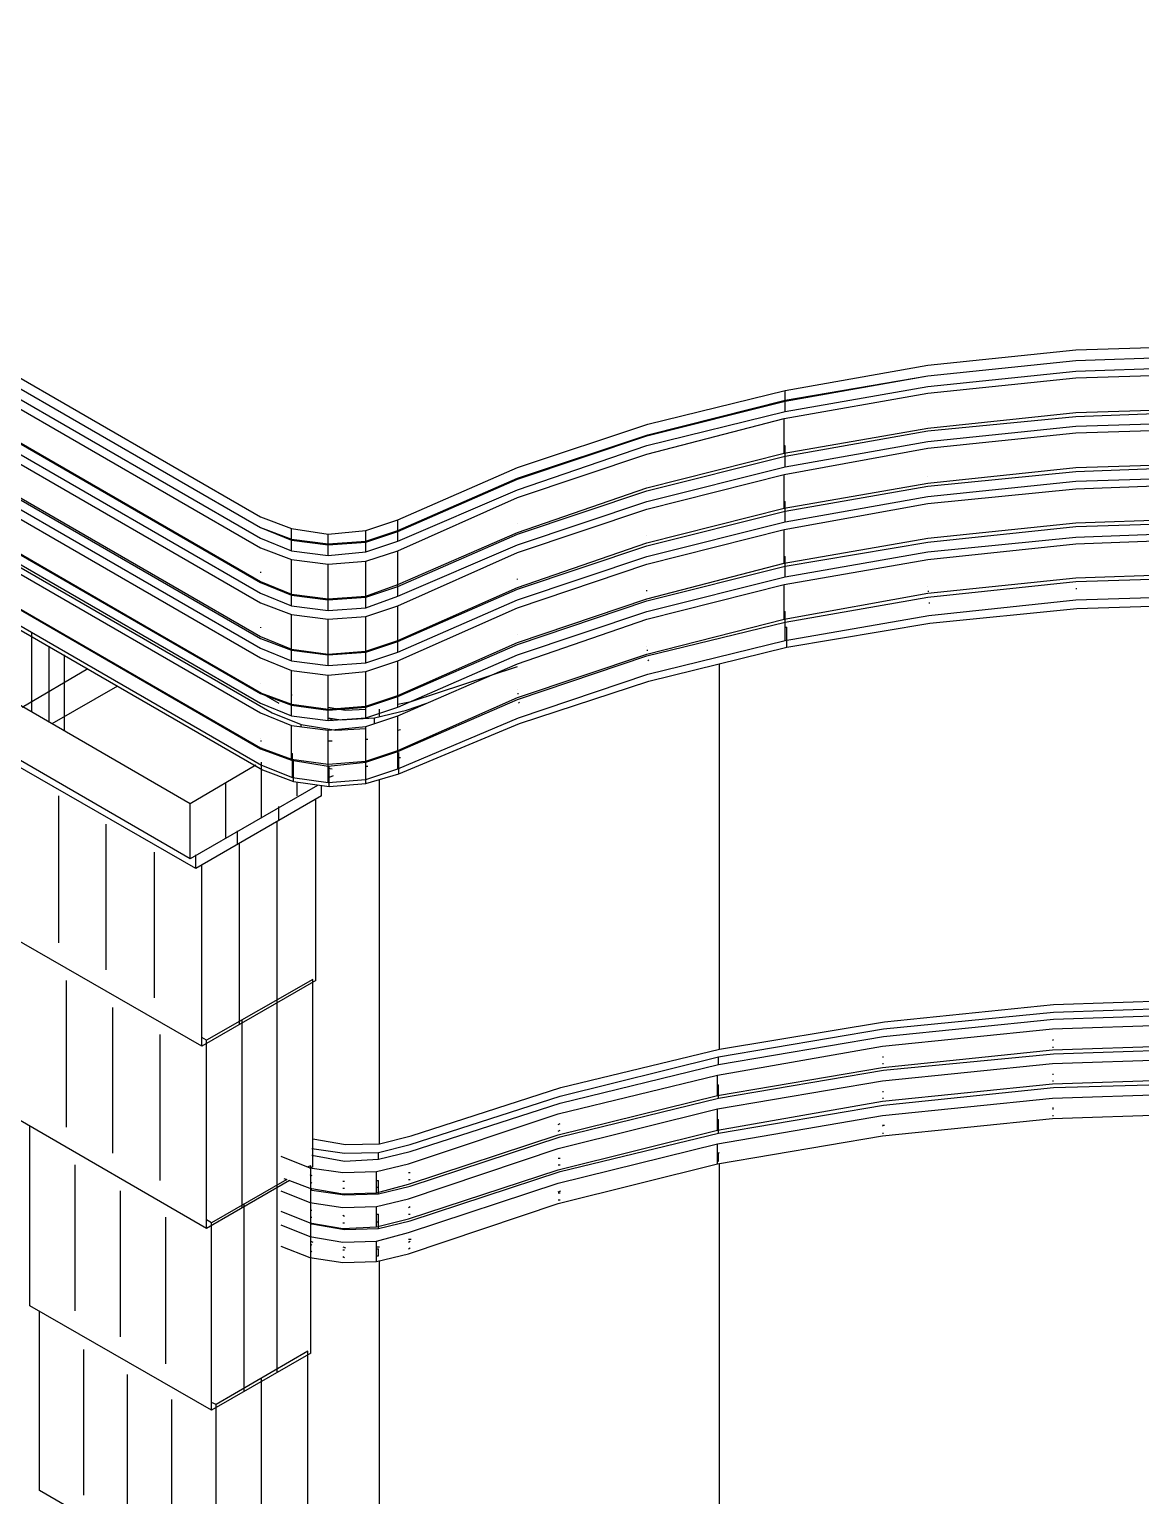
# Model space of a CAD drawing. Header units: inches. Extents: x 0.3 to 16.2, y 0.3 to 11.4.
# Drawn here: x 5.643 to 6.096, y 5.99 to 6.588 of the extents above; entities that cross this region are included whole.
import ezdxf

# ---------------------------------------------------------------- set-up
doc = ezdxf.new("R2010")
doc.units = ezdxf.units.IN
doc.header["$LTSCALE"] = 0.009843
doc.header["$MEASUREMENT"] = 0
doc.layers.add('GEOMETRY', color=7, linetype='Continuous')

msp = doc.modelspace()

# ---------------------------------------------------------------- linework, layer by layer
at = {"layer": 'GEOMETRY'}
for p, q in [((0.96339, 9.14094), (5.7374, 6.38465)), ((0.96339, 9.14094), (5.7374, 6.38465)), ((0.96378, 9.14528), (5.7374, 6.38898)), ((0.96378, 9.14528), (5.7374, 6.38898)), ((0.96378, 9.14094), (5.7374, 6.38465)), ((0.95669, 9.13661), (5.7374, 6.37638)), ((0.95669, 9.13661), (5.7374, 6.37638)), ((0.96339, 9.13661), (5.7374, 6.38031)), ((0.95669, 9.12244), (5.7374, 6.3626)), ((0.96339, 9.1185), (5.7374, 6.3622)), ((0.96339, 9.1185), (5.7374, 6.3622)), ((0.96339, 9.1185), (5.7374, 6.3622)), ((0.95669, 9.11417), (5.7374, 6.35394)), ((0.95669, 9.11417), (5.7374, 6.35394)), ((0.96339, 9.11417), (5.7374, 6.35787)), ((0.95669, 9.1), (5.7374, 6.34016)), ((0.96339, 9.09606), (5.7374, 6.33937)), ((0.96339, 9.09606), (5.7374, 6.33937)), ((0.96339, 9.09606), (5.7374, 6.33937)), ((0.95669, 9.09134), (5.7374, 6.3315)), ((0.95669, 9.09134), (5.7374, 6.3315)), ((0.96339, 9.09173), (5.7374, 6.33543)), ((0.95669, 9.07756), (5.7374, 6.31732)), ((0.95669, 9.0689), (5.7374, 6.30906)), ((0.95669, 9.0689), (5.7374, 6.30906)), ((0.96339, 9.07323), (5.7374, 6.31693)), ((0.96339, 9.07323), (5.7374, 6.31693)), ((0.96339, 9.07323), (5.7374, 6.31693)), ((0.96339, 9.06929), (5.7374, 6.31299)), ((0.95669, 9.05512), (5.7374, 6.29488)), ((0.96339, 9.05079), (5.7374, 6.29449)), ((0.9685, 9.04134), (5.7378, 6.2878)), ((0.98031, 9.03307), (5.73819, 6.28583)), ((1.03937, 9.02402), (5.74213, 6.30906)), ((1.03937, 9.02402), (5.74213, 6.30906)), ((1.06614, 9.01417), (5.74488, 6.31299)), ((1.06614, 9.01417), (5.74488, 6.31299)), ((6.00945, 6.45079), (6.06969, 6.45709)), ((6.00945, 6.45079), (6.06969, 6.45709)), ((6.06969, 6.45709), (6.13071, 6.45906)), ((6.06969, 6.45709), (6.13071, 6.45906)), ((5.95118, 6.44055), (6.00945, 6.45079)), ((5.95118, 6.44055), (6.00945, 6.45079)), ((6.00945, 6.44646), (6.06969, 6.45276)), ((6.00945, 6.44646), (6.06969, 6.45276)), ((6.00945, 6.44646), (6.06969, 6.45276)), ((6.06969, 6.45276), (6.13071, 6.45472)), ((6.06969, 6.45276), (6.13071, 6.45472)), ((6.06969, 6.45276), (6.13071, 6.45472)), ((6.06969, 6.44843), (6.13071, 6.45039)), ((5.95118, 6.43661), (6.00945, 6.44646)), ((5.95118, 6.43622), (6.00945, 6.44646)), ((5.95118, 6.43622), (6.00945, 6.44646)), ((6.00945, 6.44213), (6.06969, 6.44843)), ((6.00945, 6.43937), (6.06969, 6.44567)), ((6.00945, 6.43937), (6.06969, 6.44567)), ((6.06969, 6.44567), (6.13071, 6.44764)), ((6.06969, 6.44567), (6.13071, 6.44764)), ((5.89528, 6.42677), (5.95118, 6.44055)), ((5.89528, 6.42677), (5.95118, 6.44055)), ((5.95079, 6.42913), (6.00945, 6.43937)), ((5.95079, 6.42913), (6.00945, 6.43937)), ((5.95118, 6.43189), (6.00945, 6.44213)), ((5.95118, 6.43661), (5.95118, 6.44055)), ((5.89488, 6.42205), (5.95118, 6.43622)), ((5.89488, 6.42205), (5.95118, 6.43622)), ((5.89528, 6.42244), (5.95118, 6.43661)), ((5.95118, 6.43189), (5.95118, 6.43622)), ((6.06969, 6.4315), (6.13071, 6.43346)), ((6.06969, 6.42992), (6.13071, 6.43228)), ((6.06969, 6.42992), (6.13071, 6.43228)), ((6.06969, 6.42992), (6.13071, 6.43228)), ((5.84213, 6.40906), (5.89528, 6.42677)), ((5.84213, 6.40906), (5.89528, 6.42677)), ((5.89488, 6.41811), (5.95118, 6.43189)), ((5.89488, 6.41457), (5.95079, 6.42913)), ((5.89488, 6.41457), (5.95079, 6.42913)), ((5.95079, 6.41496), (5.95079, 6.42913)), ((6.00945, 6.4252), (6.06969, 6.4315)), ((6.00945, 6.42402), (6.06969, 6.42992)), ((6.00945, 6.42402), (6.06969, 6.42992)), ((6.00945, 6.42402), (6.06969, 6.42992)), ((6.00945, 6.42795), (6.00945, 6.42795)), ((6.00945, 6.42795), (6.00945, 6.42795)), ((6.06969, 6.42598), (6.13071, 6.42795)), ((5.84213, 6.40472), (5.89528, 6.42244)), ((5.84213, 6.40433), (5.89488, 6.42205)), ((5.84213, 6.40433), (5.89488, 6.42205)), ((5.95079, 6.41496), (6.00945, 6.4252)), ((5.95118, 6.41378), (6.00945, 6.42402)), ((5.95118, 6.41378), (6.00945, 6.42402)), ((5.95118, 6.41378), (6.00945, 6.42402)), ((6.00945, 6.41969), (6.06969, 6.42598)), ((6.00945, 6.41693), (6.06969, 6.42323)), ((6.00945, 6.41693), (6.06969, 6.42323)), ((6.06969, 6.42323), (6.13071, 6.4252)), ((6.06969, 6.42323), (6.13071, 6.4252)), ((5.84213, 6.4), (5.89488, 6.41811)), ((5.84213, 6.39685), (5.89488, 6.41457)), ((5.84213, 6.39685), (5.89488, 6.41457)), ((5.89488, 6.40079), (5.95079, 6.41496)), ((5.95079, 6.41772), (5.95118, 6.41811)), ((5.95079, 6.41772), (5.95118, 6.41811)), ((5.95079, 6.4063), (6.00945, 6.41693)), ((5.95079, 6.4063), (6.00945, 6.41693)), ((5.95118, 6.40945), (6.00945, 6.41969)), ((5.95118, 6.41378), (5.95118, 6.41811)), ((5.79331, 6.3878), (5.84213, 6.40906)), ((5.79331, 6.3878), (5.84213, 6.40906)), ((5.89488, 6.39961), (5.95118, 6.41378)), ((5.89488, 6.39961), (5.95118, 6.41378)), ((5.89488, 6.39961), (5.95118, 6.41378)), ((5.89488, 6.39528), (5.95118, 6.40945)), ((5.95118, 6.40945), (5.95118, 6.41378)), ((6.00945, 6.40276), (6.06969, 6.40906)), ((6.06969, 6.40906), (6.13071, 6.41102)), ((6.06969, 6.40748), (6.13071, 6.40984)), ((6.06969, 6.40748), (6.13071, 6.40984)), ((6.06969, 6.40748), (6.13071, 6.40984)), ((5.79331, 6.38346), (5.84213, 6.40472)), ((5.79331, 6.38307), (5.84213, 6.40433)), ((5.79331, 6.38307), (5.84213, 6.40433)), ((5.89488, 6.39213), (5.95079, 6.4063)), ((5.89488, 6.39213), (5.95079, 6.4063)), ((5.89488, 6.40394), (5.89488, 6.40394)), ((5.89488, 6.40394), (5.89488, 6.40394)), ((5.95079, 6.39252), (5.95079, 6.4063)), ((5.95079, 6.39252), (6.00945, 6.40276)), ((6.00945, 6.40157), (6.06969, 6.40748)), ((6.00945, 6.40157), (6.06969, 6.40748)), ((6.00945, 6.40157), (6.06969, 6.40748)), ((6.00945, 6.40551), (6.00945, 6.40551)), ((6.00945, 6.40551), (6.00945, 6.40551)), ((6.00945, 6.39724), (6.06969, 6.40354)), ((6.06969, 6.40354), (6.13071, 6.40551)), ((6.06969, 6.40039), (6.13071, 6.40276)), ((6.06969, 6.40039), (6.13071, 6.40276)), ((5.79331, 6.37913), (5.84213, 6.4)), ((5.79331, 6.3752), (5.84213, 6.39685)), ((5.79331, 6.3752), (5.84213, 6.39685)), ((5.84213, 6.38268), (5.89488, 6.40079)), ((5.84213, 6.38189), (5.89488, 6.39961)), ((5.84213, 6.38189), (5.89488, 6.39961)), ((5.84213, 6.38189), (5.89488, 6.39961)), ((5.95118, 6.39134), (6.00945, 6.40157)), ((5.95118, 6.39134), (6.00945, 6.40157)), ((5.95118, 6.39134), (6.00945, 6.40157)), ((5.95118, 6.38701), (6.00945, 6.39724)), ((6.00945, 6.39449), (6.06969, 6.40039)), ((6.00945, 6.39449), (6.06969, 6.40039)), ((5.84213, 6.37756), (5.89488, 6.39528)), ((5.84213, 6.37441), (5.89488, 6.39213)), ((5.84213, 6.37441), (5.89488, 6.39213)), ((5.89488, 6.37835), (5.95079, 6.39252)), ((5.89488, 6.37717), (5.95118, 6.39134)), ((5.89488, 6.37717), (5.95118, 6.39134)), ((5.89488, 6.37717), (5.95118, 6.39134)), ((5.95079, 6.39528), (5.95118, 6.39528)), ((5.95079, 6.39528), (5.95118, 6.39528)), ((5.95079, 6.38386), (6.00945, 6.39449)), ((5.95079, 6.38386), (6.00945, 6.39449)), ((5.95118, 6.39134), (5.95118, 6.39528)), ((5.95118, 6.38701), (5.95118, 6.39134)), ((5.7374, 6.38898), (5.75, 6.38425)), ((5.7374, 6.38898), (5.75, 6.38425)), ((5.7374, 6.38465), (5.75, 6.37992)), ((5.7374, 6.38465), (5.75, 6.37953)), ((5.7374, 6.38465), (5.75, 6.37953)), ((5.78031, 6.38346), (5.79331, 6.3878)), ((5.78031, 6.38346), (5.79331, 6.3878)), ((5.79331, 6.38346), (5.79331, 6.3878)), ((5.84213, 6.38622), (5.84213, 6.38622)), ((5.84213, 6.38622), (5.84213, 6.38622)), ((5.89488, 6.37283), (5.95118, 6.38701)), ((6.00945, 6.38031), (6.06969, 6.38661)), ((6.00945, 6.37874), (6.06969, 6.38504)), ((6.00945, 6.37874), (6.06969, 6.38504)), ((6.00945, 6.37874), (6.06969, 6.38504)), ((6.06969, 6.38661), (6.13071, 6.38858)), ((6.06969, 6.38504), (6.13071, 6.38701)), ((6.06969, 6.38504), (6.13071, 6.38701)), ((6.06969, 6.38504), (6.13071, 6.38701)), ((5.7374, 6.38031), (5.75, 6.3752)), ((5.75, 6.37992), (5.75, 6.38425)), ((5.75, 6.38425), (5.76496, 6.38189)), ((5.75, 6.38425), (5.76496, 6.38189)), ((5.75, 6.37992), (5.76496, 6.37795)), ((5.75, 6.3752), (5.75, 6.37953)), ((5.75, 6.37953), (5.76496, 6.37756)), ((5.75, 6.37953), (5.76496, 6.37756)), ((5.76496, 6.38189), (5.78031, 6.38346)), ((5.76496, 6.38189), (5.78031, 6.38346)), ((5.76496, 6.37795), (5.76496, 6.38189)), ((5.76496, 6.37795), (5.78031, 6.37913)), ((5.76496, 6.37756), (5.78031, 6.37874)), ((5.76496, 6.37756), (5.78031, 6.37874)), ((5.78031, 6.37913), (5.78031, 6.38346)), ((5.78031, 6.37913), (5.79331, 6.38346)), ((5.78031, 6.37874), (5.79331, 6.38307)), ((5.78031, 6.37874), (5.79331, 6.38307)), ((5.78031, 6.3748), (5.79331, 6.37913)), ((5.78031, 6.3748), (5.78031, 6.37874)), ((5.79331, 6.37913), (5.79331, 6.38307)), ((5.79331, 6.36142), (5.84213, 6.38268)), ((5.79331, 6.36063), (5.84213, 6.38189)), ((5.79331, 6.36063), (5.84213, 6.38189)), ((5.79331, 6.36063), (5.84213, 6.38189)), ((5.89488, 6.36969), (5.95079, 6.38386)), ((5.89488, 6.36969), (5.95079, 6.38386)), ((5.89488, 6.3815), (5.89488, 6.3815)), ((5.89488, 6.3815), (5.89488, 6.3815)), ((5.95079, 6.37008), (5.95079, 6.38386)), ((5.95079, 6.37008), (6.00945, 6.38031)), ((5.95118, 6.3689), (6.00945, 6.37874)), ((5.95118, 6.3689), (6.00945, 6.37874)), ((5.95118, 6.3689), (6.00945, 6.37874)), ((6.00945, 6.38307), (6.00945, 6.38307)), ((6.00945, 6.38307), (6.00945, 6.38307)), ((6.00945, 6.3748), (6.06969, 6.38071)), ((6.06969, 6.38071), (6.13071, 6.38307)), ((6.06969, 6.37795), (6.13071, 6.38031)), ((6.06969, 6.37795), (6.13071, 6.38031)), ((5.7374, 6.37638), (5.75, 6.37165)), ((5.7374, 6.37638), (5.75, 6.37165)), ((5.75, 6.3752), (5.76496, 6.37323)), ((5.76496, 6.37323), (5.76496, 6.37756)), ((5.76496, 6.37323), (5.78031, 6.3748)), ((5.78031, 6.37087), (5.79331, 6.3752)), ((5.78031, 6.37087), (5.79331, 6.3752)), ((5.79331, 6.35669), (5.84213, 6.37756)), ((5.79331, 6.36142), (5.79331, 6.3752)), ((5.79331, 6.35276), (5.84213, 6.37441)), ((5.79331, 6.35276), (5.84213, 6.37441)), ((5.84213, 6.36024), (5.89488, 6.37835)), ((5.84213, 6.35945), (5.89488, 6.37717)), ((5.84213, 6.35945), (5.89488, 6.37717)), ((5.84213, 6.35945), (5.89488, 6.37717)), ((5.84213, 6.35512), (5.89488, 6.37283)), ((5.95079, 6.37283), (5.95118, 6.37283)), ((5.95079, 6.37283), (5.95118, 6.37283)), ((5.95118, 6.36457), (6.00945, 6.3748)), ((5.95118, 6.3689), (5.95118, 6.37283)), ((6.00945, 6.37165), (6.06969, 6.37795)), ((6.00945, 6.37165), (6.06969, 6.37795)), ((5.7374, 6.36654), (5.7374, 6.36614)), ((5.7374, 6.36654), (5.7374, 6.36614)), ((5.75, 6.35748), (5.75, 6.37165)), ((5.75, 6.37165), (5.76496, 6.36969)), ((5.75, 6.37165), (5.76496, 6.36969)), ((5.76496, 6.36969), (5.78031, 6.37087)), ((5.76496, 6.36969), (5.78031, 6.37087)), ((5.76496, 6.35551), (5.76496, 6.36969)), ((5.78031, 6.35669), (5.78031, 6.37087)), ((5.84213, 6.35197), (5.89488, 6.36969)), ((5.84213, 6.35197), (5.89488, 6.36969)), ((5.89488, 6.35551), (5.95079, 6.37008)), ((5.89488, 6.35472), (5.95118, 6.3689)), ((5.89488, 6.35472), (5.95118, 6.3689)), ((5.89488, 6.35472), (5.95118, 6.3689)), ((5.95079, 6.36142), (6.00945, 6.37165)), ((5.95079, 6.36142), (6.00945, 6.37165)), ((5.95118, 6.36457), (5.95118, 6.3689)), ((5.7374, 6.3626), (5.75, 6.35748)), ((5.7374, 6.3622), (5.75, 6.35709)), ((5.7374, 6.3622), (5.75, 6.35709)), ((5.7374, 6.3622), (5.75, 6.35709)), ((5.75, 6.36142), (5.75, 6.36142)), ((5.75, 6.35709), (5.75, 6.36142)), ((5.75, 6.36142), (5.75, 6.36142)), ((5.78031, 6.35669), (5.79331, 6.36142)), ((5.78031, 6.3563), (5.78031, 6.36063)), ((5.78031, 6.3563), (5.79331, 6.36063)), ((5.78031, 6.3563), (5.79331, 6.36063)), ((5.78031, 6.3563), (5.79331, 6.36063)), ((5.79331, 6.36063), (5.79331, 6.36496)), ((5.79331, 6.35669), (5.79331, 6.36063)), ((5.84213, 6.36339), (5.84213, 6.36378)), ((5.84213, 6.36339), (5.84213, 6.36378)), ((5.89488, 6.35039), (5.95118, 6.36457)), ((5.89488, 6.34724), (5.95079, 6.36142)), ((5.89488, 6.34724), (5.95079, 6.36142)), ((5.95079, 6.34724), (5.95079, 6.36142)), ((6.00945, 6.35787), (6.06969, 6.36417)), ((6.00945, 6.3563), (6.06969, 6.3626)), ((6.00945, 6.36063), (6.00945, 6.36063)), ((6.00945, 6.36063), (6.00945, 6.36063)), ((6.06969, 6.36417), (6.13071, 6.36614)), ((6.06969, 6.3626), (6.13071, 6.36457)), ((5.7374, 6.35787), (5.75, 6.35276)), ((5.75, 6.35748), (5.76496, 6.35551)), ((5.75, 6.35709), (5.76496, 6.35512)), ((5.75, 6.35276), (5.75, 6.35709)), ((5.75, 6.35709), (5.76496, 6.35512)), ((5.75, 6.35709), (5.76496, 6.35512)), ((5.76496, 6.35512), (5.76496, 6.35945)), ((5.76496, 6.35551), (5.78031, 6.35669)), ((5.76496, 6.35512), (5.78031, 6.3563)), ((5.76496, 6.35512), (5.78031, 6.3563)), ((5.76496, 6.35512), (5.78031, 6.3563)), ((5.76496, 6.35079), (5.76496, 6.35512)), ((5.78031, 6.35197), (5.79331, 6.35669)), ((5.78031, 6.35197), (5.78031, 6.3563)), ((5.79331, 6.33858), (5.84213, 6.36024)), ((5.79331, 6.33819), (5.84213, 6.35945)), ((5.79331, 6.33819), (5.84213, 6.35945)), ((5.79331, 6.33819), (5.84213, 6.35945)), ((5.79331, 6.33386), (5.84213, 6.35512)), ((5.84213, 6.3378), (5.89488, 6.35551)), ((5.84213, 6.33701), (5.89488, 6.35472)), ((5.84213, 6.33701), (5.89488, 6.35472)), ((5.84213, 6.33701), (5.89488, 6.35472)), ((5.89488, 6.35866), (5.89488, 6.35906)), ((5.89488, 6.35866), (5.89488, 6.35906)), ((5.95079, 6.34724), (6.00945, 6.35787)), ((5.95118, 6.34606), (6.00945, 6.3563)), ((6.00945, 6.35866), (6.00984, 6.35866)), ((6.00945, 6.35866), (6.00984, 6.35866)), ((6.00984, 6.34882), (6.06969, 6.35512)), ((6.06969, 6.35984), (6.07008, 6.35984)), ((6.06969, 6.35984), (6.07008, 6.35984)), ((6.06969, 6.35512), (6.13071, 6.35709)), ((5.7374, 6.35394), (5.75, 6.34921)), ((5.7374, 6.35394), (5.75, 6.34921)), ((5.75, 6.35276), (5.76496, 6.35079)), ((5.75, 6.33504), (5.75, 6.34921)), ((5.75, 6.34921), (5.76496, 6.34724)), ((5.75, 6.34921), (5.76496, 6.34724)), ((5.76496, 6.35079), (5.78031, 6.35197)), ((5.78031, 6.34843), (5.79331, 6.35276)), ((5.78031, 6.34843), (5.79331, 6.35276)), ((5.79331, 6.33858), (5.79331, 6.35276)), ((5.79331, 6.33031), (5.84213, 6.35197)), ((5.79331, 6.33031), (5.84213, 6.35197)), ((5.84213, 6.33268), (5.89488, 6.35039)), ((5.95079, 6.35039), (5.95118, 6.35039)), ((5.95079, 6.35039), (5.95118, 6.35039)), ((5.95118, 6.34606), (5.95118, 6.35039)), ((5.95118, 6.33858), (6.00984, 6.34882)), ((6.00984, 6.35394), (6.01024, 6.35394)), ((6.00984, 6.35394), (6.01024, 6.35394)), ((6.01024, 6.34567), (6.07008, 6.35157)), ((6.07008, 6.35157), (6.13071, 6.35354)), ((5.7374, 6.34409), (5.7374, 6.3437)), ((5.7374, 6.34409), (5.7374, 6.3437)), ((5.76496, 6.34724), (5.78031, 6.34843)), ((5.76496, 6.34724), (5.78031, 6.34843)), ((5.76496, 6.33307), (5.76496, 6.34724)), ((5.78031, 6.33425), (5.78031, 6.34843)), ((5.79331, 6.33819), (5.79331, 6.34252)), ((5.84213, 6.32913), (5.89488, 6.34724)), ((5.84213, 6.32913), (5.89488, 6.34724)), ((5.89488, 6.33307), (5.95079, 6.34724)), ((5.89488, 6.33228), (5.95118, 6.34606)), ((5.95118, 6.34843), (5.95118, 6.34843)), ((5.95118, 6.34843), (5.95118, 6.34843)), ((5.95118, 6.33858), (5.95118, 6.34843)), ((5.95118, 6.34409), (5.95197, 6.34409)), ((5.95118, 6.34409), (5.95197, 6.34409)), ((5.95197, 6.33583), (6.01024, 6.34567)), ((5.95197, 6.33583), (5.95197, 6.34409)), ((5.64409, 6.30945), (5.64409, 6.34173)), ((5.7374, 6.34016), (5.75, 6.33504)), ((5.7374, 6.33937), (5.75, 6.33465)), ((5.7374, 6.33937), (5.75, 6.33465)), ((5.7374, 6.33937), (5.75, 6.33465)), ((5.75, 6.33898), (5.75, 6.33898)), ((5.75, 6.33465), (5.75, 6.33898)), ((5.75, 6.33898), (5.75, 6.33898)), ((5.76496, 6.33268), (5.76496, 6.33661)), ((5.78031, 6.33425), (5.79331, 6.33858)), ((5.78031, 6.33386), (5.78031, 6.33819)), ((5.78031, 6.33386), (5.79331, 6.33819)), ((5.78031, 6.33386), (5.79331, 6.33819)), ((5.78031, 6.33386), (5.79331, 6.33819)), ((5.79331, 6.33386), (5.79331, 6.33819)), ((5.79331, 6.31614), (5.84213, 6.3378)), ((5.79331, 6.31575), (5.84213, 6.33701)), ((5.79331, 6.31575), (5.84213, 6.33701)), ((5.79331, 6.31575), (5.84213, 6.33701)), ((5.84213, 6.34094), (5.84213, 6.34094)), ((5.84213, 6.34094), (5.84213, 6.34094)), ((5.89528, 6.3248), (5.95118, 6.33858)), ((5.65118, 6.30512), (5.65118, 6.33622)), ((5.65748, 6.30157), (5.65748, 6.33268)), ((5.65748, 6.30157), (5.65748, 6.33268)), ((5.7374, 6.33543), (5.75, 6.33031)), ((5.7374, 6.3315), (5.75, 6.32638)), ((5.7374, 6.3315), (5.75, 6.32638)), ((5.75, 6.33504), (5.76496, 6.33307)), ((5.75, 6.33465), (5.76496, 6.33268)), ((5.75, 6.33031), (5.75, 6.33465)), ((5.75, 6.33465), (5.76496, 6.33268)), ((5.75, 6.33465), (5.76496, 6.33268)), ((5.76496, 6.33307), (5.78031, 6.33425)), ((5.76496, 6.33268), (5.78031, 6.33386)), ((5.76496, 6.33268), (5.78031, 6.33386)), ((5.76496, 6.33268), (5.78031, 6.33386)), ((5.76496, 6.32835), (5.76496, 6.33268)), ((5.78031, 6.32953), (5.78031, 6.33386)), ((5.78031, 6.32953), (5.79331, 6.33386)), ((5.79331, 6.31142), (5.84213, 6.33268)), ((5.84213, 6.31535), (5.89488, 6.33307)), ((5.84213, 6.31457), (5.89488, 6.33228)), ((5.89488, 6.33622), (5.89488, 6.33622)), ((5.89488, 6.33622), (5.89488, 6.33622)), ((5.89488, 6.33465), (5.89528, 6.33465)), ((5.89488, 6.33465), (5.89528, 6.33465)), ((5.89528, 6.33031), (5.89567, 6.33071)), ((5.89528, 6.33031), (5.89567, 6.33071)), ((5.89567, 6.32205), (5.95197, 6.33583)), ((5.70866, 6.27205), (5.61614, 6.32559)), ((5.70866, 6.27205), (5.61614, 6.32559)), ((5.64016, 6.31142), (5.66693, 6.32717)), ((5.75, 6.33031), (5.76496, 6.32835)), ((5.75, 6.3126), (5.75, 6.32638)), ((5.75, 6.32638), (5.76496, 6.32441)), ((5.75, 6.32638), (5.76496, 6.32441)), ((5.76496, 6.32835), (5.78031, 6.32953)), ((5.76496, 6.32441), (5.78031, 6.32598)), ((5.76496, 6.32441), (5.78031, 6.32598)), ((5.78031, 6.32598), (5.79331, 6.33031)), ((5.78031, 6.32598), (5.79331, 6.33031)), ((5.78031, 6.31181), (5.78031, 6.32598)), ((5.79331, 6.31614), (5.79331, 6.33031)), ((5.79331, 6.30787), (5.84213, 6.32913)), ((5.79331, 6.30787), (5.84213, 6.32913)), ((5.79882, 6.31378), (5.84213, 6.32795)), ((5.79882, 6.31378), (5.84213, 6.32795)), ((5.84252, 6.30709), (5.89528, 6.3248)), ((5.92441, 6.17205), (5.92441, 6.32913)), ((5.65236, 6.30472), (5.67913, 6.32008)), ((5.7374, 6.32126), (5.7374, 6.32126)), ((5.7374, 6.32126), (5.7374, 6.32126)), ((5.76496, 6.31063), (5.76496, 6.32441)), ((5.79331, 6.31575), (5.79331, 6.32008)), ((5.84291, 6.30472), (5.89567, 6.32205)), ((5.7374, 6.31732), (5.75, 6.3126)), ((5.7374, 6.31693), (5.75, 6.3122)), ((5.7374, 6.31693), (5.75, 6.3122)), ((5.7374, 6.31693), (5.75, 6.3122)), ((5.7374, 6.31299), (5.75, 6.30787)), ((5.75, 6.31654), (5.75, 6.31614)), ((5.75, 6.31654), (5.75, 6.31614)), ((5.75, 6.3122), (5.75, 6.31614)), ((5.76496, 6.31024), (5.76496, 6.31417)), ((5.78031, 6.31181), (5.79331, 6.31614)), ((5.78031, 6.31142), (5.78031, 6.31575)), ((5.78031, 6.31142), (5.79331, 6.31575)), ((5.78031, 6.31142), (5.79331, 6.31575)), ((5.78031, 6.31142), (5.79331, 6.31575)), ((5.79331, 6.31142), (5.79331, 6.31575)), ((5.79331, 6.2937), (5.84213, 6.31535)), ((5.79331, 6.29331), (5.84213, 6.31457)), ((5.79331, 6.3126), (5.79882, 6.31378)), ((5.79331, 6.3126), (5.79882, 6.31378)), ((5.79685, 6.31024), (5.80512, 6.31299)), ((5.79685, 6.31024), (5.80512, 6.31299)), ((5.84213, 6.3185), (5.84213, 6.3185)), ((5.84213, 6.3185), (5.84213, 6.3185)), ((5.84213, 6.31693), (5.84252, 6.31693)), ((5.84213, 6.31693), (5.84252, 6.31693)), ((5.84252, 6.31299), (5.84291, 6.31339)), ((5.84252, 6.31299), (5.84291, 6.31339)), ((5.7374, 6.30906), (5.75, 6.30394)), ((5.7374, 6.30906), (5.75, 6.30394)), ((5.74213, 6.30906), (5.75394, 6.30433)), ((5.74213, 6.30906), (5.75394, 6.30433)), ((5.75, 6.3126), (5.76496, 6.31063)), ((5.75, 6.3122), (5.76496, 6.31024)), ((5.75, 6.30787), (5.75, 6.3122)), ((5.75, 6.3122), (5.76496, 6.31024)), ((5.75, 6.3122), (5.76496, 6.31024)), ((5.75, 6.30787), (5.76496, 6.30591)), ((5.76496, 6.31063), (5.78031, 6.31181)), ((5.76496, 6.31024), (5.78031, 6.31142)), ((5.76496, 6.31024), (5.78031, 6.31142)), ((5.76496, 6.31024), (5.78031, 6.31142)), ((5.76496, 6.31142), (5.77205, 6.31024)), ((5.76496, 6.31142), (5.77205, 6.31024)), ((5.76496, 6.30591), (5.76496, 6.31024)), ((5.76496, 6.30591), (5.78031, 6.30709)), ((5.76496, 6.30709), (5.77008, 6.3063)), ((5.76496, 6.30709), (5.77008, 6.3063)), ((5.76496, 6.30709), (5.76693, 6.30591)), ((5.77008, 6.3063), (5.78386, 6.30709)), ((5.77008, 6.3063), (5.78386, 6.30709)), ((5.77205, 6.31024), (5.78031, 6.31063)), ((5.77205, 6.31024), (5.78031, 6.31063)), ((5.78031, 6.30709), (5.78031, 6.31142)), ((5.78031, 6.30709), (5.79331, 6.31142)), ((5.78031, 6.30354), (5.79331, 6.30787)), ((5.78031, 6.30354), (5.79331, 6.30787)), ((5.78386, 6.30709), (5.79685, 6.31024)), ((5.78386, 6.30709), (5.79685, 6.31024)), ((5.78386, 6.30472), (5.78386, 6.30709)), ((5.78583, 6.30748), (5.78583, 6.31063)), ((5.79331, 6.2937), (5.79331, 6.30787)), ((5.79331, 6.28622), (5.84252, 6.30709)), ((5.70866, 6.24961), (5.61614, 6.30315)), ((5.75, 6.29016), (5.75, 6.30394)), ((5.75, 6.30394), (5.76496, 6.30197)), ((5.75, 6.30394), (5.76496, 6.30197)), ((5.75394, 6.30354), (5.75394, 6.30433)), ((5.75394, 6.30433), (5.76811, 6.30197)), ((5.75394, 6.30433), (5.76811, 6.30197)), ((5.76496, 6.30197), (5.78031, 6.30354)), ((5.76496, 6.30197), (5.78031, 6.30354)), ((5.76496, 6.28819), (5.76496, 6.30197)), ((5.76811, 6.30197), (5.78031, 6.30276)), ((5.76811, 6.30197), (5.78031, 6.30276)), ((5.78031, 6.28937), (5.78031, 6.30354)), ((5.79331, 6.30197), (5.79449, 6.30236)), ((5.79331, 6.30197), (5.79449, 6.30236)), ((5.7937, 6.28425), (5.84291, 6.30472)), ((5.7374, 6.29882), (5.7374, 6.29882)), ((5.7374, 6.29882), (5.7374, 6.29882)), ((5.7374, 6.29764), (5.7378, 6.29764)), ((5.7374, 6.29764), (5.7378, 6.29764)), ((5.7374, 6.29488), (5.75, 6.29016)), ((5.7378, 6.29488), (5.73819, 6.29449)), ((5.7378, 6.29488), (5.73819, 6.29449)), ((5.76496, 6.29764), (5.76654, 6.29764)), ((5.76496, 6.29764), (5.76654, 6.29764)), ((5.78031, 6.29843), (5.7811, 6.29843)), ((5.78031, 6.29843), (5.7811, 6.29843)), ((5.79331, 6.29331), (5.79331, 6.29764)), ((5.79331, 6.28622), (5.79331, 6.29606)), ((5.71102, 6.24567), (5.62795, 6.29331)), ((5.7374, 6.29449), (5.75, 6.28976)), ((5.7378, 6.26654), (5.7378, 6.28898)), ((5.75, 6.2937), (5.75, 6.2937)), ((5.75, 6.28976), (5.75, 6.2937)), ((5.75, 6.2937), (5.75, 6.2937)), ((5.75, 6.29252), (5.75039, 6.29252)), ((5.75, 6.29252), (5.75039, 6.29252)), ((5.75, 6.29016), (5.76496, 6.28819)), ((5.75, 6.28976), (5.76496, 6.2874)), ((5.75039, 6.28268), (5.75039, 6.29252)), ((5.75039, 6.28976), (5.75079, 6.28937)), ((5.75039, 6.28976), (5.75079, 6.28937)), ((5.75079, 6.2811), (5.75079, 6.28937)), ((5.76496, 6.2874), (5.76496, 6.29173)), ((5.76496, 6.28071), (5.76496, 6.29055)), ((5.76496, 6.28819), (5.78031, 6.28937)), ((5.76496, 6.2874), (5.78031, 6.28898)), ((5.78031, 6.28937), (5.79331, 6.2937)), ((5.78031, 6.28898), (5.79331, 6.29331)), ((5.78031, 6.28898), (5.78031, 6.29291)), ((5.78031, 6.28189), (5.78031, 6.29173)), ((5.7937, 6.28425), (5.7937, 6.29291)), ((5.7937, 6.29094), (5.79449, 6.29094)), ((5.73543, 6.2878), (5.70866, 6.27205)), ((5.73543, 6.2878), (5.70866, 6.27205)), ((5.7378, 6.2878), (5.75039, 6.28268)), ((5.73819, 6.28583), (5.75079, 6.2811)), ((5.76496, 6.2874), (5.76535, 6.2874)), ((5.76496, 6.2874), (5.76535, 6.2874)), ((5.76496, 6.28661), (5.76654, 6.28622)), ((5.76535, 6.27913), (5.76535, 6.2874)), ((5.76693, 6.28346), (5.76535, 6.28268)), ((5.78031, 6.28858), (5.78031, 6.28858)), ((5.78031, 6.28031), (5.78031, 6.28858)), ((5.78031, 6.28858), (5.78031, 6.28858)), ((5.78031, 6.2874), (5.7811, 6.2874)), ((5.78031, 6.28189), (5.79331, 6.28622)), ((5.78031, 6.28031), (5.7937, 6.28425)), ((5.76063, 6.27953), (5.70866, 6.24961)), ((5.72323, 6.25827), (5.72323, 6.28071)), ((5.75039, 6.28268), (5.76496, 6.28071)), ((5.75079, 6.2811), (5.76535, 6.27913)), ((5.75236, 6.2752), (5.75236, 6.28071)), ((5.7622, 6.2752), (5.7622, 6.27953)), ((5.76496, 6.28071), (5.78031, 6.28189)), ((5.76535, 6.27913), (5.78031, 6.28031)), ((5.78583, 6.13346), (5.78583, 6.28189)), ((5.65512, 6.21535), (5.65512, 6.2752)), ((5.70866, 6.24961), (5.70866, 6.27205)), ((5.7622, 6.2752), (5.71102, 6.24567)), ((5.74488, 6.26535), (5.74488, 6.27087)), ((5.75984, 6.2), (5.75984, 6.27362)), ((5.67441, 6.20433), (5.67441, 6.26378)), ((5.72795, 6.25551), (5.72795, 6.26102)), ((5.74409, 6.19094), (5.74409, 6.26457)), ((5.72874, 6.18228), (5.72874, 6.25591)), ((5.69409, 6.19291), (5.69409, 6.25236)), ((5.71102, 6.24567), (5.71102, 6.25118)), ((5.71339, 6.17323), (5.71339, 6.24685)), ((5.71339, 6.17323), (5.63543, 6.21811)), ((5.65827, 6.14016), (5.65827, 6.2)), ((5.75984, 6.2), (5.71339, 6.17323)), ((5.75866, 6.20039), (5.71535, 6.17559)), ((5.75866, 6.20039), (5.71535, 6.17559)), ((5.75866, 6.12402), (5.75866, 6.20039)), ((5.67717, 6.12953), (5.67717, 6.18898)), ((5.74409, 6.11575), (5.74409, 6.19213)), ((5.99173, 6.18307), (6.06063, 6.19016)), ((6.06063, 6.19016), (6.13071, 6.19252)), ((6.06063, 6.18701), (6.13071, 6.18937)), ((6.06063, 6.18701), (6.13071, 6.18937)), ((5.72992, 6.10748), (5.72992, 6.18386)), ((5.92441, 6.17205), (5.99173, 6.18307)), ((5.99134, 6.18031), (6.06063, 6.18701)), ((5.99134, 6.18031), (6.06063, 6.18701)), ((5.99134, 6.17717), (6.06063, 6.18425)), ((6.06024, 6.18031), (6.13071, 6.18268)), ((6.06024, 6.18031), (6.13071, 6.18268)), ((6.06063, 6.18425), (6.13071, 6.18661)), ((5.69646, 6.1185), (5.69646, 6.17795)), ((5.71535, 6.17559), (5.71339, 6.17677)), ((5.71535, 6.17559), (5.71339, 6.17677)), ((5.71535, 6.09882), (5.71535, 6.17559)), ((5.92402, 6.1689), (5.99134, 6.18031)), ((5.92402, 6.1689), (5.99134, 6.18031)), ((5.92402, 6.16575), (5.99134, 6.17717)), ((5.99094, 6.17323), (6.06024, 6.18031)), ((5.99094, 6.17323), (6.06024, 6.18031)), ((6.06024, 6.17559), (6.06063, 6.17598)), ((6.06024, 6.17559), (6.06063, 6.17598)), ((5.85984, 6.1563), (5.92441, 6.17205)), ((5.92362, 6.16142), (5.99094, 6.17323)), ((5.92362, 6.16142), (5.99094, 6.17323)), ((5.99094, 6.16457), (6.06024, 6.17165)), ((5.99134, 6.16339), (6.06063, 6.17008)), ((6.06024, 6.17165), (6.13071, 6.17402)), ((6.06024, 6.17283), (6.06063, 6.17283)), ((6.06024, 6.17283), (6.06063, 6.17283)), ((6.06024, 6.17283), (6.06063, 6.17283)), ((6.06063, 6.17008), (6.13071, 6.17244)), ((5.85945, 6.15276), (5.92402, 6.1689)), ((5.85945, 6.15276), (5.92402, 6.1689)), ((5.85945, 6.15), (5.92402, 6.16575)), ((5.92362, 6.15315), (5.99094, 6.16457)), ((5.92402, 6.16575), (5.92402, 6.1689)), ((5.92402, 6.15197), (5.99134, 6.16339)), ((5.99094, 6.1689), (5.99134, 6.1689)), ((5.99094, 6.1689), (5.99134, 6.1689)), ((5.99094, 6.16614), (5.99134, 6.16614)), ((5.99094, 6.16614), (5.99134, 6.16614)), ((5.99094, 6.16614), (5.99134, 6.16614)), ((5.99094, 6.15906), (6.06024, 6.16614)), ((5.99094, 6.15906), (6.06024, 6.16614)), ((6.06024, 6.16614), (6.13071, 6.1685)), ((6.06024, 6.16614), (6.13071, 6.1685)), ((5.85866, 6.14567), (5.92362, 6.16142)), ((5.85866, 6.14567), (5.92362, 6.16142)), ((5.92362, 6.15315), (5.92362, 6.16142)), ((5.92362, 6.14764), (5.99094, 6.15906)), ((5.92362, 6.14764), (5.99094, 6.15906)), ((5.92362, 6.15748), (5.92402, 6.15748)), ((5.92362, 6.15748), (5.92402, 6.15748)), ((5.92402, 6.15472), (5.92402, 6.15748)), ((5.99094, 6.15079), (6.06024, 6.15787)), ((6.06024, 6.16181), (6.06063, 6.16181)), ((6.06024, 6.16181), (6.06063, 6.16181)), ((6.06024, 6.15787), (6.13071, 6.16024)), ((6.06024, 6.15906), (6.06063, 6.15906)), ((6.06024, 6.15906), (6.06063, 6.15906)), ((6.06024, 6.15906), (6.06063, 6.15906)), ((6.06063, 6.1563), (6.13071, 6.15827)), ((5.79843, 6.13307), (5.85945, 6.15276)), ((5.79843, 6.13307), (5.85945, 6.15276)), ((5.79882, 6.13661), (5.85984, 6.1563)), ((5.85866, 6.13701), (5.92362, 6.15315)), ((5.85945, 6.13622), (5.92402, 6.15197)), ((5.92362, 6.15433), (5.92402, 6.15472)), ((5.92362, 6.15433), (5.92402, 6.15472)), ((5.92362, 6.15433), (5.92402, 6.15472)), ((5.92402, 6.15197), (5.92402, 6.15472)), ((5.99094, 6.15472), (5.99134, 6.15472)), ((5.99094, 6.15472), (5.99134, 6.15472)), ((5.99094, 6.15197), (5.99134, 6.15197)), ((5.99094, 6.15197), (5.99134, 6.15197)), ((5.99094, 6.15197), (5.99134, 6.15197)), ((5.99094, 6.14488), (6.06024, 6.15197)), ((5.99094, 6.14488), (6.06024, 6.15197)), ((5.99134, 6.14921), (6.06063, 6.1563)), ((6.06024, 6.15197), (6.13071, 6.15433)), ((6.06024, 6.15197), (6.13071, 6.15433)), ((5.79764, 6.1252), (5.85866, 6.14567)), ((5.79764, 6.1252), (5.85866, 6.14567)), ((5.79843, 6.13031), (5.85945, 6.15)), ((5.85866, 6.1315), (5.92362, 6.14764)), ((5.85866, 6.1315), (5.92362, 6.14764)), ((5.92362, 6.13898), (5.99094, 6.15079)), ((5.92362, 6.13898), (5.92362, 6.14764)), ((5.92402, 6.1378), (5.99134, 6.14921)), ((6.06024, 6.14803), (6.06063, 6.14803)), ((6.06024, 6.14803), (6.06063, 6.14803)), ((6.06024, 6.14764), (6.06063, 6.14764)), ((6.06024, 6.14764), (6.06063, 6.14764)), ((6.06024, 6.1437), (6.13071, 6.14606)), ((5.71535, 6.09882), (5.63937, 6.14291)), ((5.64331, 6.06732), (5.64331, 6.14055)), ((5.85866, 6.14134), (5.85945, 6.14173)), ((5.85866, 6.14134), (5.85945, 6.14173)), ((5.92362, 6.13346), (5.99094, 6.14488)), ((5.92362, 6.13346), (5.99094, 6.14488)), ((5.92362, 6.14331), (5.92402, 6.14331)), ((5.92362, 6.14331), (5.92402, 6.14331)), ((5.92362, 6.14055), (5.92402, 6.14055)), ((5.92362, 6.14055), (5.92402, 6.14055)), ((5.92362, 6.14055), (5.92402, 6.14055)), ((5.92402, 6.14055), (5.92402, 6.14331)), ((5.92402, 6.1378), (5.92402, 6.14055)), ((5.99094, 6.13661), (6.06024, 6.1437)), ((5.99094, 6.14055), (5.99134, 6.14094)), ((5.99094, 6.14055), (5.99134, 6.14094)), ((5.99094, 6.14094), (5.99173, 6.14094)), ((5.99094, 6.14094), (5.99173, 6.14094)), ((6.06024, 6.14488), (6.06063, 6.14488)), ((5.75866, 6.13543), (5.77205, 6.13307)), ((5.77205, 6.13307), (5.78583, 6.13346)), ((5.78583, 6.13346), (5.79882, 6.13661)), ((5.79764, 6.11693), (5.85866, 6.13701)), ((5.79843, 6.11614), (5.85945, 6.13622)), ((5.85866, 6.13858), (5.85945, 6.13898)), ((5.85866, 6.13858), (5.85945, 6.13898)), ((5.85866, 6.13858), (5.85945, 6.13898)), ((5.85866, 6.12283), (5.92362, 6.13898)), ((5.85866, 6.11732), (5.92362, 6.13346)), ((5.85866, 6.11732), (5.92362, 6.13346)), ((5.85945, 6.12205), (5.92402, 6.1378)), ((5.92362, 6.1252), (5.99094, 6.13661)), ((5.92362, 6.1252), (5.92362, 6.13346)), ((5.99094, 6.1378), (5.99134, 6.1378)), ((5.74567, 6.12835), (5.75748, 6.12362)), ((5.74567, 6.12835), (5.75748, 6.12362)), ((5.75827, 6.1315), (5.77165, 6.12953)), ((5.75827, 6.1315), (5.77165, 6.12953)), ((5.75827, 6.12874), (5.77165, 6.12638)), ((5.77165, 6.12953), (5.78543, 6.12992)), ((5.77165, 6.12953), (5.78543, 6.12992)), ((5.78543, 6.12992), (5.79843, 6.13307)), ((5.78543, 6.12992), (5.79843, 6.13307)), ((5.78543, 6.12717), (5.79843, 6.13031)), ((5.78543, 6.12717), (5.78543, 6.12992)), ((5.79764, 6.11102), (5.85866, 6.1315)), ((5.79764, 6.11102), (5.85866, 6.1315)), ((5.85866, 6.12756), (5.85945, 6.12756)), ((5.85866, 6.12756), (5.85945, 6.12756)), ((5.92362, 6.12953), (5.92441, 6.12992)), ((5.92362, 6.12953), (5.92441, 6.12992)), ((5.92362, 6.12913), (5.92402, 6.12953)), ((5.92362, 6.12913), (5.92402, 6.12953)), ((5.92402, 6.12638), (5.92402, 6.12953)), ((5.66181, 6.06535), (5.66181, 6.1248)), ((5.75787, 6.12441), (5.75669, 6.12402)), ((5.75787, 6.12441), (5.75669, 6.12402)), ((5.75866, 6.12402), (5.75748, 6.12323)), ((5.75748, 6.12362), (5.77087, 6.12165)), ((5.75748, 6.12362), (5.77087, 6.12165)), ((5.75787, 6.04803), (5.75787, 6.12441)), ((5.77087, 6.12165), (5.78465, 6.12205)), ((5.77087, 6.12165), (5.78465, 6.12205)), ((5.77165, 6.12638), (5.78543, 6.12717)), ((5.78465, 6.12205), (5.79764, 6.1252)), ((5.78465, 6.12205), (5.79764, 6.1252)), ((5.78465, 6.11339), (5.78465, 6.12205)), ((5.79764, 6.10276), (5.85866, 6.12283)), ((5.79764, 6.12165), (5.79843, 6.12165)), ((5.79764, 6.12165), (5.79843, 6.12165)), ((5.79843, 6.10197), (5.85945, 6.12205)), ((5.85866, 6.10906), (5.92362, 6.1252)), ((5.85866, 6.1248), (5.85945, 6.1248)), ((5.85866, 6.1248), (5.85945, 6.1248)), ((5.85866, 6.1248), (5.85945, 6.1248)), ((5.92362, 6.12638), (5.92402, 6.12638)), ((5.92441, 4.61142), (5.92441, 6.1252)), ((5.74921, 6.1185), (5.71535, 6.09882)), ((5.74803, 6.1189), (5.71732, 6.10118)), ((5.74803, 6.1189), (5.71732, 6.10118)), ((5.74409, 6.04016), (5.74409, 6.11693)), ((5.74685, 6.11929), (5.74803, 6.1189)), ((5.74921, 6.1185), (5.75748, 6.11535)), ((5.75748, 6.12087), (5.75827, 6.12047)), ((5.75748, 6.12087), (5.75827, 6.12047)), ((5.75748, 6.11535), (5.77087, 6.11299)), ((5.75787, 6.11772), (5.75827, 6.11732)), ((5.75787, 6.11772), (5.75827, 6.11732)), ((5.75787, 6.11772), (5.75827, 6.11732)), ((5.77087, 6.11811), (5.77165, 6.11811)), ((5.77087, 6.11811), (5.77165, 6.11811)), ((5.77087, 6.11535), (5.77165, 6.11535)), ((5.77087, 6.11535), (5.77165, 6.11535)), ((5.77087, 6.11535), (5.77165, 6.11535)), ((5.78465, 6.1185), (5.78543, 6.1185)), ((5.78465, 6.1185), (5.78543, 6.1185)), ((5.78465, 6.11339), (5.79764, 6.11693)), ((5.78465, 6.11575), (5.78543, 6.11575)), ((5.78465, 6.11575), (5.78543, 6.11575)), ((5.78465, 6.11575), (5.78543, 6.11575)), ((5.78543, 6.11575), (5.78543, 6.1185)), ((5.78543, 6.11299), (5.79843, 6.11614)), ((5.78543, 6.11299), (5.78543, 6.11575)), ((5.79764, 6.1189), (5.79843, 6.1189)), ((5.79764, 6.1189), (5.79843, 6.1189)), ((5.79764, 6.1189), (5.79843, 6.1189)), ((5.79764, 6.09724), (5.85866, 6.11732)), ((5.79764, 6.09724), (5.85866, 6.11732)), ((5.68031, 6.05472), (5.68031, 6.11417)), ((5.74567, 6.11417), (5.75748, 6.10945)), ((5.74567, 6.11417), (5.75748, 6.10945)), ((5.75748, 6.10945), (5.77087, 6.10748)), ((5.75748, 6.10945), (5.77087, 6.10748)), ((5.75787, 6.11496), (5.75827, 6.11457)), ((5.75827, 6.11457), (5.77165, 6.1126)), ((5.77087, 6.11299), (5.78465, 6.11339)), ((5.77165, 6.1126), (5.78543, 6.11299)), ((5.78465, 6.10787), (5.79764, 6.11102)), ((5.78465, 6.10787), (5.79764, 6.11102)), ((5.85866, 6.11378), (5.85984, 6.11417)), ((5.85866, 6.11378), (5.85984, 6.11417)), ((5.85866, 6.11339), (5.85945, 6.11339)), ((5.85866, 6.11339), (5.85945, 6.11339)), ((5.85866, 6.11063), (5.85945, 6.11063)), ((5.69882, 6.0437), (5.69882, 6.10354)), ((5.73071, 6.03268), (5.73071, 6.10906)), ((5.74567, 6.10591), (5.75748, 6.10118)), ((5.75787, 6.1063), (5.75827, 6.1063)), ((5.75787, 6.1063), (5.75827, 6.1063)), ((5.75787, 6.10354), (5.75827, 6.10354)), ((5.75787, 6.10354), (5.75827, 6.10354)), ((5.75787, 6.10354), (5.75827, 6.10354)), ((5.77087, 6.10748), (5.78465, 6.10787)), ((5.77087, 6.10748), (5.78465, 6.10787)), ((5.77087, 6.10433), (5.77165, 6.10394)), ((5.77087, 6.10433), (5.77165, 6.10394)), ((5.78465, 6.09961), (5.78465, 6.10787)), ((5.78465, 6.10472), (5.78543, 6.10472)), ((5.78465, 6.10472), (5.78543, 6.10472)), ((5.78543, 6.10157), (5.78543, 6.10472)), ((5.79764, 6.08858), (5.85866, 6.10906)), ((5.79764, 6.10748), (5.79843, 6.10787)), ((5.79764, 6.10748), (5.79843, 6.10787)), ((5.79764, 6.10472), (5.79843, 6.10472)), ((5.79764, 6.10472), (5.79843, 6.10472)), ((5.79764, 6.10472), (5.79843, 6.10472)), ((5.71732, 6.10118), (5.71535, 6.10236)), ((5.71732, 6.10118), (5.71535, 6.10236)), ((5.71732, 6.0248), (5.71732, 6.10118)), ((5.74567, 6.10039), (5.75748, 6.09567)), ((5.74567, 6.10039), (5.75748, 6.09567)), ((5.75748, 6.10118), (5.77087, 6.09882)), ((5.75787, 6.10079), (5.75827, 6.10079)), ((5.75827, 6.10079), (5.77165, 6.09843)), ((5.77087, 6.10118), (5.77165, 6.10118)), ((5.77087, 6.10118), (5.77165, 6.10118)), ((5.77087, 6.10118), (5.77165, 6.10118)), ((5.77087, 6.09882), (5.78465, 6.09961)), ((5.77165, 6.09843), (5.78543, 6.09882)), ((5.78465, 6.09961), (5.79764, 6.10276)), ((5.78465, 6.10157), (5.78543, 6.10157)), ((5.78465, 6.10157), (5.78543, 6.10157)), ((5.78465, 6.10157), (5.78543, 6.10157)), ((5.78543, 6.09882), (5.79843, 6.10197)), ((5.78543, 6.09882), (5.78543, 6.10157)), ((5.74567, 6.09173), (5.75748, 6.08701)), ((5.75748, 6.09567), (5.77087, 6.09331)), ((5.75748, 6.09567), (5.77087, 6.09331)), ((5.75787, 6.0937), (5.75866, 6.09331)), ((5.75787, 6.0937), (5.75866, 6.09331)), ((5.75787, 6.09252), (5.75827, 6.09213)), ((5.75787, 6.09252), (5.75827, 6.09213)), ((5.77087, 6.09331), (5.78465, 6.0937)), ((5.77087, 6.09331), (5.78465, 6.0937)), ((5.78465, 6.0937), (5.79764, 6.09724)), ((5.78465, 6.0937), (5.79764, 6.09724)), ((5.78465, 6.08543), (5.78465, 6.0937)), ((5.79764, 6.09449), (5.79882, 6.09449)), ((5.79764, 6.09449), (5.79882, 6.09449)), ((5.79764, 6.09331), (5.79843, 6.0937)), ((5.79764, 6.09331), (5.79843, 6.0937)), ((5.75748, 6.08701), (5.77087, 6.08504)), ((5.75787, 6.08976), (5.75827, 6.08937)), ((5.77087, 6.09134), (5.77205, 6.09094)), ((5.77087, 6.09134), (5.77205, 6.09094)), ((5.77087, 6.09016), (5.77165, 6.09016)), ((5.77087, 6.09016), (5.77165, 6.09016)), ((5.77087, 6.0874), (5.77165, 6.08701)), ((5.78465, 6.09134), (5.78583, 6.09134)), ((5.78465, 6.09134), (5.78583, 6.09134)), ((5.78465, 6.09055), (5.78543, 6.09055)), ((5.78465, 6.09055), (5.78543, 6.09055)), ((5.78465, 6.08543), (5.79764, 6.08858)), ((5.78465, 6.0878), (5.78543, 6.0878)), ((5.78543, 6.0878), (5.78543, 6.09055)), ((5.78583, 4.57283), (5.78583, 6.08583)), ((5.79764, 6.09055), (5.79843, 6.09094)), ((5.77087, 6.08504), (5.78465, 6.08543)), ((5.71732, 6.0248), (5.64331, 6.06732)), ((5.64724, 5.99213), (5.64724, 6.06535)), ((5.66535, 5.99016), (5.66535, 6.04961)), ((5.75787, 6.04803), (5.71732, 6.0248)), ((5.75669, 6.04882), (5.71929, 6.02717)), ((5.75669, 6.04882), (5.71929, 6.02717)), ((5.75669, 5.97205), (5.75669, 6.04882)), ((5.68307, 5.97992), (5.68307, 6.03937)), ((5.7378, 5.96142), (5.7378, 6.0378)), ((5.70118, 5.96929), (5.70118, 6.02913)), ((5.71929, 6.02717), (5.71732, 6.02795)), ((5.71929, 6.02717), (5.71732, 6.02795)), ((5.71929, 5.95039), (5.71929, 6.02717)), ((5.71929, 5.95039), (5.64724, 5.99213))]:
    msp.add_line(p, q, dxfattribs=at)

doc.saveas('drawing.dxf')
